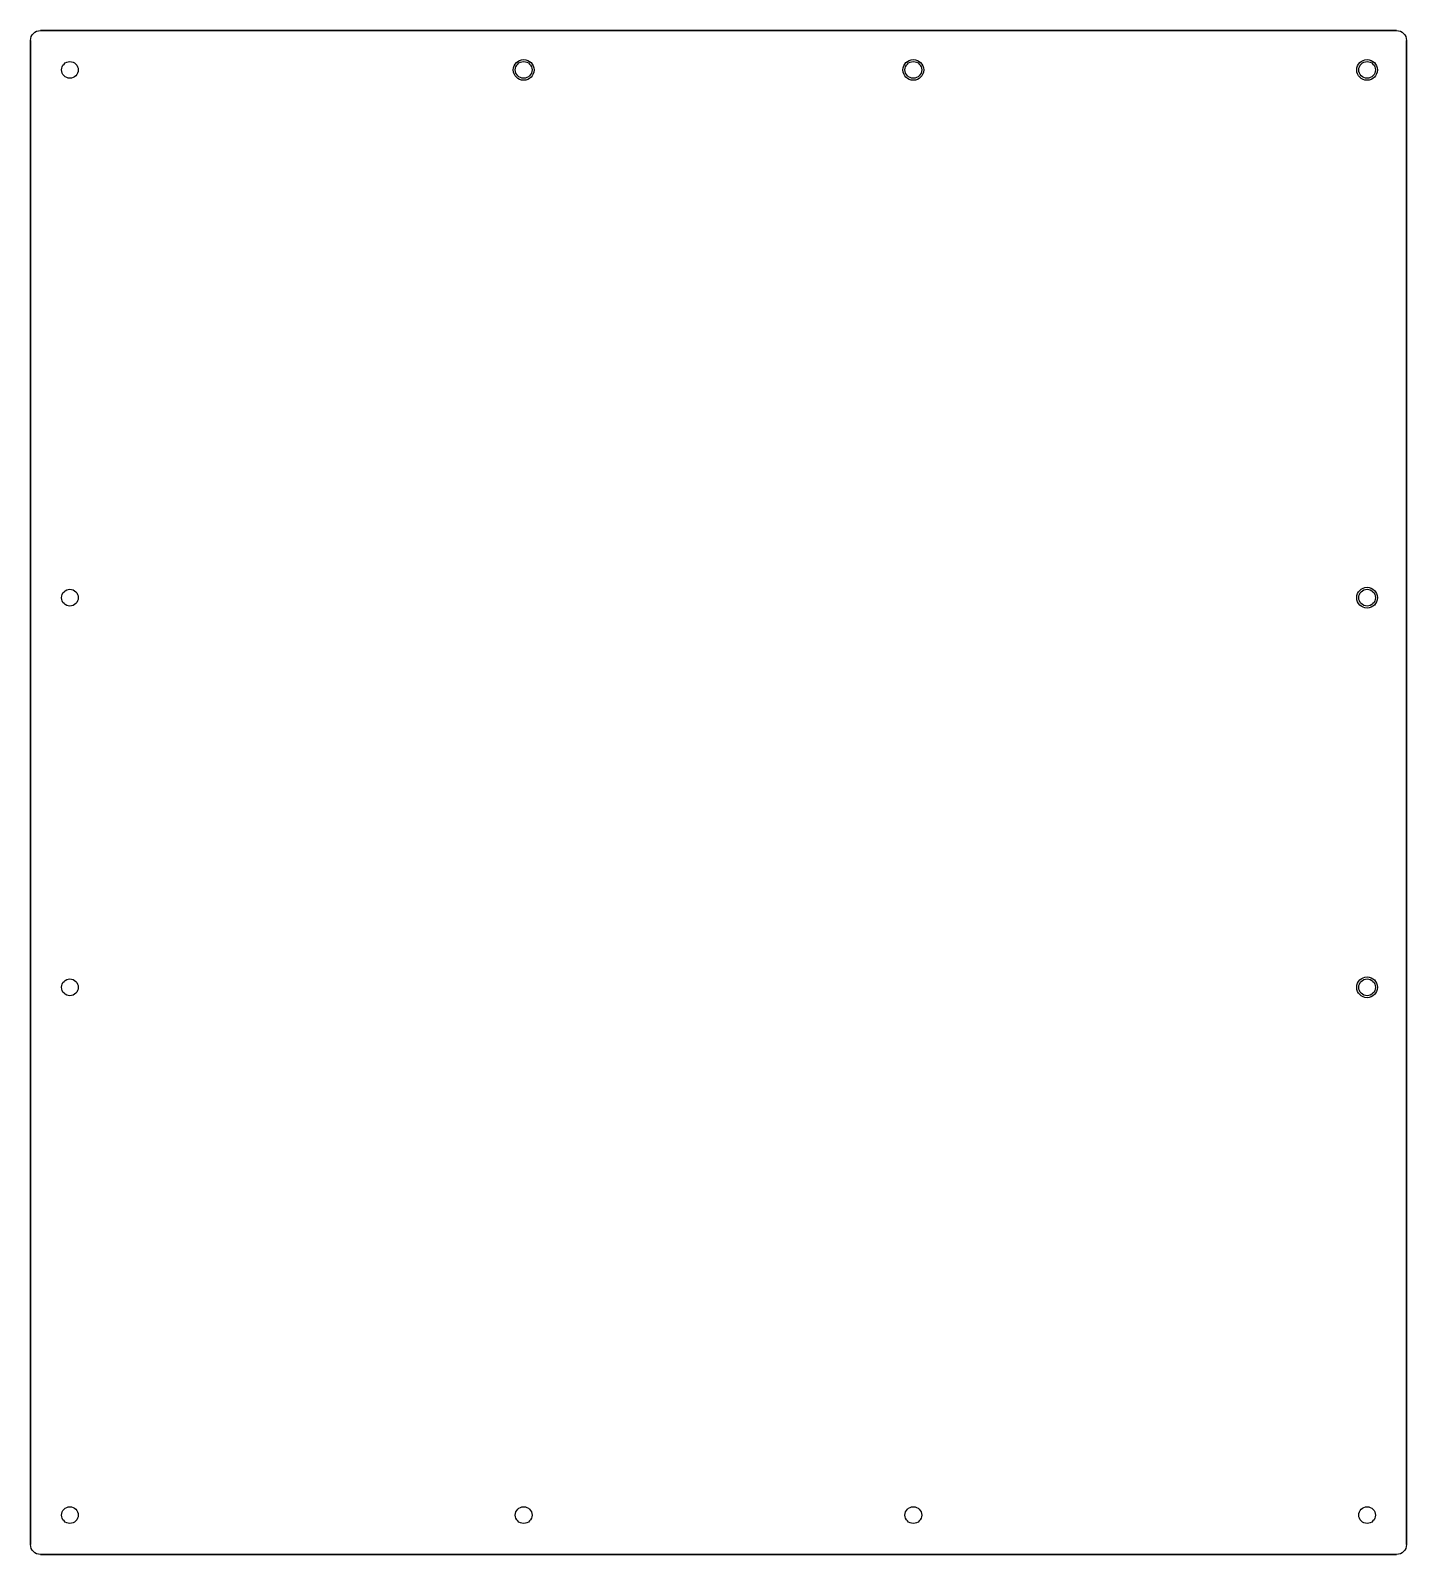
# Model space of a CAD drawing. Header units: millimetres. Extents: x -290 to -10, y -320 to -10.
import ezdxf

# ---------------------------------------------------------------- set-up
doc = ezdxf.new("R2010")
doc.units = ezdxf.units.MM
doc.layers.get('0').update_dxf_attribs({"linetype": 'CONTINUOUS'})

msp = doc.modelspace()

# ---------------------------------------------------------------- linework, layer by layer
for p, q in [((-12.5, -10.5), (-287.5, -10.5)), ((-289.5, -12.5), (-289.5, -317.5)), ((-10.5, -317.5), (-10.5, -12.5)), ((-287.5, -319.5), (-12.5, -319.5))]:
    msp.add_line(p, q)
msp.add_lwpolyline([(-10.5, -317.5, -0.414214), (-12.5, -319.5), (-287.5, -319.5, -0.414214), (-289.5, -317.5), (-289.5, -12.5, -0.414214), (-287.5, -10.5), (-12.5, -10.5, -0.414214), (-10.5, -12.5)], format="xyb", close=True)
for centre, radius in [((-281.5, -18.5), 1.7), ((-189.5, -18.5), 2.1), ((-189.5, -18.5), 1.7), ((-110.5, -18.5), 2.1), ((-110.5, -18.5), 1.7), ((-18.5, -18.5), 2.1), ((-18.5, -18.5), 1.7), ((-18.5, -125.5), 2.1), ((-281.5, -125.5), 1.7), ((-18.5, -125.5), 1.7), ((-281.5, -204.5), 1.7), ((-18.5, -204.5), 2.1), ((-18.5, -204.5), 1.7), ((-281.5, -311.5), 1.7), ((-189.5, -311.5), 1.7), ((-110.5, -311.5), 1.7), ((-18.5, -311.5), 1.7)]:
    msp.add_circle(centre, radius)

doc.saveas('drawing.dxf')
